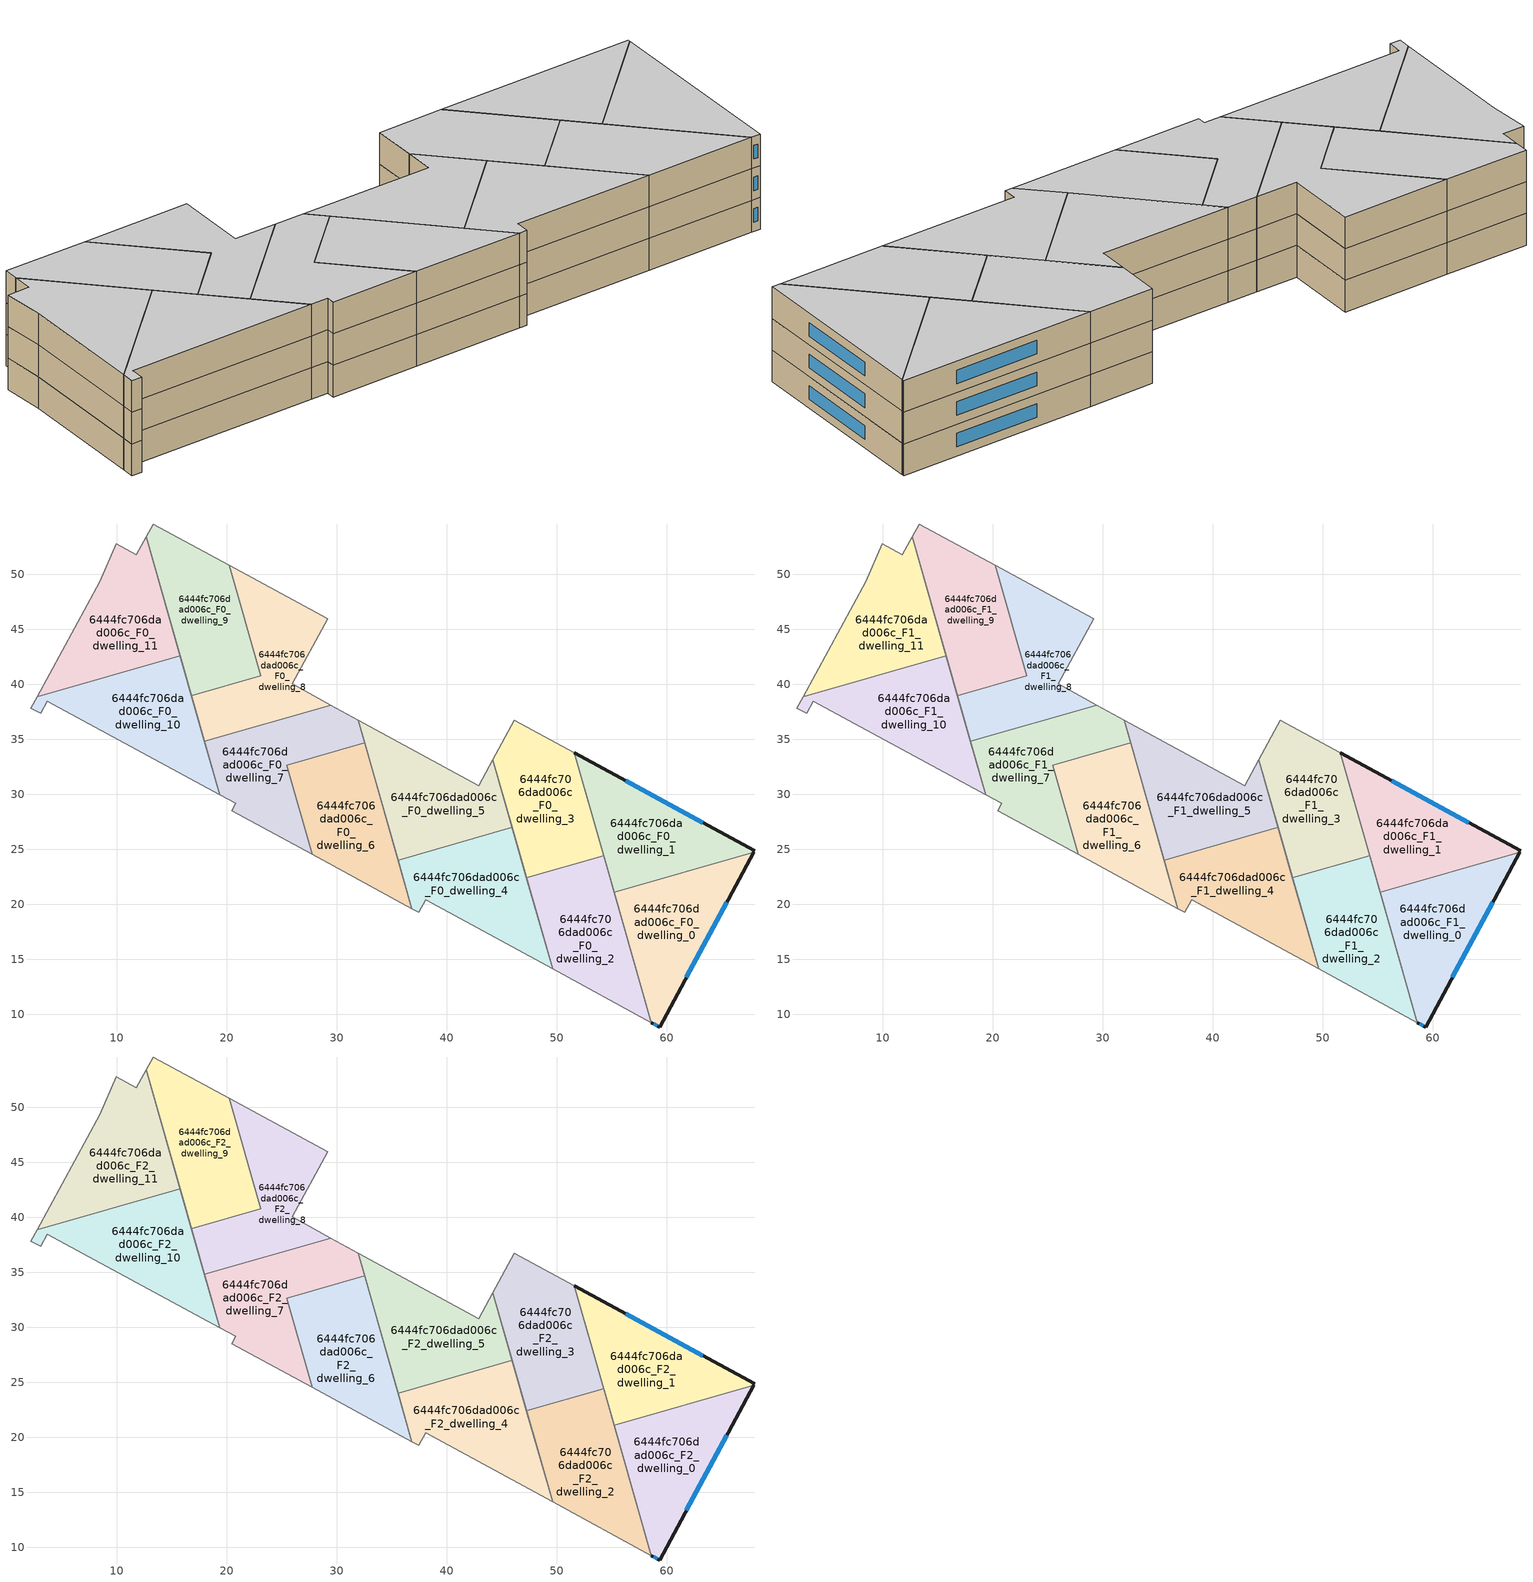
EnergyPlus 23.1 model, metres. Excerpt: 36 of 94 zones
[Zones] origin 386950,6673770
6444fc706dad006c_F0_dwelling_0
 floor ground (EU_floor_Construction): 67.91,24.72 59.36,8.85 58.61,9.25 55.22,21.09 z0
 wall outside (EU_wall_Construction): 58.61,9.25 59.36,8.85 67.91,24.72 z0:3
 wall to 6444fc706dad006c_F0_dwelling_1 (EU_wall_Construction): 67.91,24.72 55.22,21.09 z0:3
 wall adiabatic (EU_wall_Construction): 55.22,21.09 58.61,9.25 z0:3
 window (EU_Window_Construction): 61.8,13.38 65.47,20.19 / 58.82,9.14 59.14,8.96 z0.86:2.14
6444fc706dad006c_F0_dwelling_1
 floor ground (EU_floor_Construction): 68,24.89 67.91,24.72 55.22,21.09 51.59,33.79 z0
 wall outside (EU_wall_Construction): 68,24.89 51.59,33.79 z0:3
 wall adiabatic (EU_wall_Construction): 67.91,24.72 68,24.89 / 51.59,33.79 55.22,21.09 z0:3
 window (EU_Window_Construction): 63.31,27.44 56.28,31.25 z0.86:2.14
6444fc706dad006c_F0_dwelling_10
 floor ground (EU_floor_Construction): 15.76,42.59 19.37,29.97 3.68,38.49 3.07,37.38 2.2,37.85 2.75,38.87 z0
 wall to 6444fc706dad006c_F0_dwelling_11 (EU_wall_Construction): 15.76,42.59 2.75,38.87 z0:3
 wall adiabatic (EU_wall_Construction): 2.75,38.87 2.2,37.85 3.07,37.38 3.68,38.49 19.37,29.97 15.76,42.59 z0:3
6444fc706dad006c_F0_dwelling_11
 floor ground (EU_floor_Construction): 12.66,53.42 15.76,42.59 2.75,38.87 8.44,49.32 9.97,52.79 11.78,51.8 z0
 wall adiabatic (EU_wall_Construction): 15.76,42.59 12.66,53.42 11.78,51.8 9.97,52.79 8.44,49.32 2.75,38.87 z0:3
6444fc706dad006c_F0_dwelling_2
 floor ground (EU_floor_Construction): 54.27,24.42 58.61,9.25 49.63,14.13 47.26,22.42 z0
 wall adiabatic (EU_wall_Construction): 47.26,22.42 49.63,14.13 58.61,9.25 54.27,24.42 47.26,22.42 z0:3
6444fc706dad006c_F0_dwelling_3
 floor ground (EU_floor_Construction): 51.59,33.79 54.27,24.42 47.26,22.42 44.19,33.16 46.13,36.76 z0
 wall adiabatic (EU_wall_Construction): 47.26,22.42 54.27,24.42 51.59,33.79 46.13,36.76 44.19,33.16 47.26,22.42 z0:3
6444fc706dad006c_F0_dwelling_4
 floor ground (EU_floor_Construction): 45.95,27 49.63,14.13 38.08,20.41 37.47,19.28 36.84,19.62 35.58,24.03 z0
 wall adiabatic (EU_wall_Construction): 35.58,24.03 36.84,19.62 37.47,19.28 38.08,20.41 49.63,14.13 45.95,27 z0:3
 wall to 6444fc706dad006c_F0_dwelling_5 (EU_wall_Construction): 45.95,27 35.58,24.03 z0:3
6444fc706dad006c_F0_dwelling_5
 floor ground (EU_floor_Construction): 44.19,33.16 45.95,27 35.58,24.03 31.95,36.75 42.9,30.76 z0
 wall adiabatic (EU_wall_Construction): 45.95,27 44.19,33.16 42.9,30.76 31.95,36.75 35.58,24.03 z0:3
6444fc706dad006c_F0_dwelling_6
 floor ground (EU_floor_Construction): 32.54,34.69 36.84,19.62 27.76,24.56 25.44,32.66 z0
 wall to 6444fc706dad006c_F0_dwelling_7 (EU_wall_Construction): 32.54,34.69 25.44,32.66 27.76,24.56 z0:3
 wall adiabatic (EU_wall_Construction): 27.76,24.56 36.84,19.62 32.54,34.69 z0:3
6444fc706dad006c_F0_dwelling_7
 floor ground (EU_floor_Construction): 31.95,36.75 32.54,34.69 25.44,32.66 27.76,24.56 20.45,28.53 20.81,29.19 19.37,29.97 17.98,34.83 29.47,38.11 z0
 wall adiabatic (EU_wall_Construction): 17.98,34.83 19.37,29.97 20.81,29.19 20.45,28.53 27.76,24.56 / 32.54,34.69 31.95,36.75 29.47,38.11 z0:3
 wall to 6444fc706dad006c_F0_dwelling_8 (EU_wall_Construction): 29.47,38.11 17.98,34.83 z0:3
6444fc706dad006c_F0_dwelling_8
 floor ground (EU_floor_Construction): 29.18,45.98 25.94,40.04 29.47,38.11 17.98,34.83 16.79,38.99 23.11,40.8 20.25,50.82 z0
 wall to 6444fc706dad006c_F0_dwelling_9 (EU_wall_Construction): 20.25,50.82 23.11,40.8 16.79,38.99 z0:3
 wall adiabatic (EU_wall_Construction): 29.47,38.11 25.94,40.04 29.18,45.98 20.25,50.82 / 16.79,38.99 17.98,34.83 z0:3
6444fc706dad006c_F0_dwelling_9
 floor ground (EU_floor_Construction): 20.25,50.82 23.11,40.8 16.79,38.99 12.66,53.42 13.3,54.59 z0
 wall adiabatic (EU_wall_Construction): 20.25,50.82 13.3,54.59 12.66,53.42 16.79,38.99 z0:3
6444fc706dad006c_F1_dwelling_0
 floor to 6444fc706dad006c_F0_dwelling_0 (EU_floor_Construction): 67.91,24.72 59.36,8.85 58.61,9.25 55.22,21.09 z3
 wall outside (EU_wall_Construction): 58.61,9.25 59.36,8.85 67.91,24.72 z3:6
 wall to 6444fc706dad006c_F1_dwelling_1 (EU_wall_Construction): 67.91,24.72 55.22,21.09 z3:6
 wall adiabatic (EU_wall_Construction): 55.22,21.09 58.61,9.25 z3:6
 window (EU_Window_Construction): 61.8,13.38 65.47,20.19 / 58.82,9.14 59.14,8.96 z3.86:5.14
6444fc706dad006c_F1_dwelling_1
 floor to 6444fc706dad006c_F0_dwelling_1 (EU_floor_Construction): 68,24.89 67.91,24.72 55.22,21.09 51.59,33.79 z3
 wall outside (EU_wall_Construction): 68,24.89 51.59,33.79 z3:6
 wall adiabatic (EU_wall_Construction): 67.91,24.72 68,24.89 / 51.59,33.79 55.22,21.09 z3:6
 window (EU_Window_Construction): 63.31,27.44 56.28,31.25 z3.86:5.14
6444fc706dad006c_F1_dwelling_10
 floor to 6444fc706dad006c_F0_dwelling_10 (EU_floor_Construction): 15.76,42.59 19.37,29.97 3.68,38.49 3.07,37.38 2.2,37.85 2.75,38.87 z3
 wall to 6444fc706dad006c_F1_dwelling_11 (EU_wall_Construction): 15.76,42.59 2.75,38.87 z3:6
 wall adiabatic (EU_wall_Construction): 2.75,38.87 2.2,37.85 3.07,37.38 3.68,38.49 19.37,29.97 15.76,42.59 z3:6
6444fc706dad006c_F1_dwelling_11
 floor to 6444fc706dad006c_F0_dwelling_11 (EU_floor_Construction): 12.66,53.42 15.76,42.59 2.75,38.87 8.44,49.32 9.97,52.79 11.78,51.8 z3
 wall adiabatic (EU_wall_Construction): 15.76,42.59 12.66,53.42 11.78,51.8 9.97,52.79 8.44,49.32 2.75,38.87 z3:6
6444fc706dad006c_F1_dwelling_2
 floor to 6444fc706dad006c_F0_dwelling_2 (EU_floor_Construction): 54.27,24.42 58.61,9.25 49.63,14.13 47.26,22.42 z3
 wall adiabatic (EU_wall_Construction): 47.26,22.42 49.63,14.13 58.61,9.25 54.27,24.42 47.26,22.42 z3:6
6444fc706dad006c_F1_dwelling_3
 floor to 6444fc706dad006c_F0_dwelling_3 (EU_floor_Construction): 51.59,33.79 54.27,24.42 47.26,22.42 44.19,33.16 46.13,36.76 z3
 wall adiabatic (EU_wall_Construction): 47.26,22.42 54.27,24.42 51.59,33.79 46.13,36.76 44.19,33.16 47.26,22.42 z3:6
6444fc706dad006c_F1_dwelling_4
 floor to 6444fc706dad006c_F0_dwelling_4 (EU_floor_Construction): 45.95,27 49.63,14.13 38.08,20.41 37.47,19.28 36.84,19.62 35.58,24.03 z3
 wall adiabatic (EU_wall_Construction): 35.58,24.03 36.84,19.62 37.47,19.28 38.08,20.41 49.63,14.13 45.95,27 z3:6
 wall to 6444fc706dad006c_F1_dwelling_5 (EU_wall_Construction): 45.95,27 35.58,24.03 z3:6
6444fc706dad006c_F1_dwelling_5
 floor to 6444fc706dad006c_F0_dwelling_5 (EU_floor_Construction): 44.19,33.16 45.95,27 35.58,24.03 31.95,36.75 42.9,30.76 z3
 wall adiabatic (EU_wall_Construction): 45.95,27 44.19,33.16 42.9,30.76 31.95,36.75 35.58,24.03 z3:6
6444fc706dad006c_F1_dwelling_6
 floor to 6444fc706dad006c_F0_dwelling_6 (EU_floor_Construction): 32.54,34.69 36.84,19.62 27.76,24.56 25.44,32.66 z3
 wall to 6444fc706dad006c_F1_dwelling_7 (EU_wall_Construction): 32.54,34.69 25.44,32.66 27.76,24.56 z3:6
 wall adiabatic (EU_wall_Construction): 27.76,24.56 36.84,19.62 32.54,34.69 z3:6
6444fc706dad006c_F1_dwelling_7
 floor to 6444fc706dad006c_F0_dwelling_7 (EU_floor_Construction): 31.95,36.75 32.54,34.69 25.44,32.66 27.76,24.56 20.45,28.53 20.81,29.19 19.37,29.97 17.98,34.83 29.47,38.11 z3
 wall adiabatic (EU_wall_Construction): 17.98,34.83 19.37,29.97 20.81,29.19 20.45,28.53 27.76,24.56 / 32.54,34.69 31.95,36.75 29.47,38.11 z3:6
 wall to 6444fc706dad006c_F1_dwelling_8 (EU_wall_Construction): 29.47,38.11 17.98,34.83 z3:6
6444fc706dad006c_F1_dwelling_8
 floor to 6444fc706dad006c_F0_dwelling_8 (EU_floor_Construction): 29.18,45.98 25.94,40.04 29.47,38.11 17.98,34.83 16.79,38.99 23.11,40.8 20.25,50.82 z3
 wall to 6444fc706dad006c_F1_dwelling_9 (EU_wall_Construction): 20.25,50.82 23.11,40.8 16.79,38.99 z3:6
 wall adiabatic (EU_wall_Construction): 29.47,38.11 25.94,40.04 29.18,45.98 20.25,50.82 / 16.79,38.99 17.98,34.83 z3:6
6444fc706dad006c_F1_dwelling_9
 floor to 6444fc706dad006c_F0_dwelling_9 (EU_floor_Construction): 20.25,50.82 23.11,40.8 16.79,38.99 12.66,53.42 13.3,54.59 z3
 wall adiabatic (EU_wall_Construction): 20.25,50.82 13.3,54.59 12.66,53.42 16.79,38.99 z3:6
6444fc706dad006c_F2_dwelling_0
 floor to 6444fc706dad006c_F1_dwelling_0 (EU_floor_Construction): 67.91,24.72 59.36,8.85 58.61,9.25 55.22,21.09 z6
 wall outside (EU_wall_Construction): 58.61,9.25 59.36,8.85 67.91,24.72 z6:9
 wall to 6444fc706dad006c_F2_dwelling_1 (EU_wall_Construction): 67.91,24.72 55.22,21.09 z6:9
 wall adiabatic (EU_wall_Construction): 55.22,21.09 58.61,9.25 z6:9
 window (EU_Window_Construction): 61.8,13.38 65.47,20.19 / 58.82,9.14 59.14,8.96 z6.86:8.14
 ceiling to 6444fc706dad006c_F3_dwelling_0 (EU_floor_Construction): 59.36,8.85 67.91,24.72 55.22,21.09 58.61,9.25 z9
6444fc706dad006c_F2_dwelling_1
 floor to 6444fc706dad006c_F1_dwelling_1 (EU_floor_Construction): 68,24.89 67.91,24.72 55.22,21.09 51.59,33.79 z6
 wall outside (EU_wall_Construction): 68,24.89 51.59,33.79 z6:9
 wall adiabatic (EU_wall_Construction): 67.91,24.72 68,24.89 / 51.59,33.79 55.22,21.09 z6:9
 window (EU_Window_Construction): 63.31,27.44 56.28,31.25 z6.86:8.14
 ceiling to 6444fc706dad006c_F3_dwelling_1 (EU_floor_Construction): 67.91,24.72 68,24.89 51.59,33.79 55.22,21.09 z9
6444fc706dad006c_F2_dwelling_10
 floor to 6444fc706dad006c_F1_dwelling_10 (EU_floor_Construction): 15.76,42.59 19.37,29.97 3.68,38.49 3.07,37.38 2.2,37.85 2.75,38.87 z6
 wall to 6444fc706dad006c_F2_dwelling_11 (EU_wall_Construction): 15.76,42.59 2.75,38.87 z6:9
 wall adiabatic (EU_wall_Construction): 2.75,38.87 2.2,37.85 3.07,37.38 3.68,38.49 19.37,29.97 15.76,42.59 z6:9
 ceiling to 6444fc706dad006c_F3_dwelling_10 (EU_floor_Construction): 19.37,29.97 15.76,42.59 2.75,38.87 2.2,37.85 3.07,37.38 3.68,38.49 z9
6444fc706dad006c_F2_dwelling_11
 floor to 6444fc706dad006c_F1_dwelling_11 (EU_floor_Construction): 12.66,53.42 15.76,42.59 2.75,38.87 8.44,49.32 9.97,52.79 11.78,51.8 z6
 wall adiabatic (EU_wall_Construction): 15.76,42.59 12.66,53.42 11.78,51.8 9.97,52.79 8.44,49.32 2.75,38.87 z6:9
 ceiling to 6444fc706dad006c_F3_dwelling_11 (EU_floor_Construction): 15.76,42.59 12.66,53.42 11.78,51.8 9.97,52.79 8.44,49.32 2.75,38.87 z9
6444fc706dad006c_F2_dwelling_2
 floor to 6444fc706dad006c_F1_dwelling_2 (EU_floor_Construction): 54.27,24.42 58.61,9.25 49.63,14.13 47.26,22.42 z6
 wall adiabatic (EU_wall_Construction): 47.26,22.42 49.63,14.13 58.61,9.25 54.27,24.42 47.26,22.42 z6:9
 ceiling to 6444fc706dad006c_F3_dwelling_2 (EU_floor_Construction): 58.61,9.25 54.27,24.42 47.26,22.42 49.63,14.13 z9
6444fc706dad006c_F2_dwelling_3
 floor to 6444fc706dad006c_F1_dwelling_3 (EU_floor_Construction): 51.59,33.79 54.27,24.42 47.26,22.42 44.19,33.16 46.13,36.76 z6
 wall adiabatic (EU_wall_Construction): 47.26,22.42 54.27,24.42 51.59,33.79 46.13,36.76 44.19,33.16 47.26,22.42 z6:9
 ceiling to 6444fc706dad006c_F3_dwelling_3 (EU_floor_Construction): 54.27,24.42 51.59,33.79 46.13,36.76 44.19,33.16 47.26,22.42 z9
6444fc706dad006c_F2_dwelling_4
 floor to 6444fc706dad006c_F1_dwelling_4 (EU_floor_Construction): 45.95,27 49.63,14.13 38.08,20.41 37.47,19.28 36.84,19.62 35.58,24.03 z6
 wall adiabatic (EU_wall_Construction): 35.58,24.03 36.84,19.62 37.47,19.28 38.08,20.41 49.63,14.13 45.95,27 z6:9
 wall to 6444fc706dad006c_F2_dwelling_5 (EU_wall_Construction): 45.95,27 35.58,24.03 z6:9
 ceiling to 6444fc706dad006c_F3_dwelling_4 (EU_floor_Construction): 49.63,14.13 45.95,27 35.58,24.03 36.84,19.62 37.47,19.28 38.08,20.41 z9
6444fc706dad006c_F2_dwelling_5
 floor to 6444fc706dad006c_F1_dwelling_5 (EU_floor_Construction): 44.19,33.16 45.95,27 35.58,24.03 31.95,36.75 42.9,30.76 z6
 wall adiabatic (EU_wall_Construction): 45.95,27 44.19,33.16 42.9,30.76 31.95,36.75 35.58,24.03 z6:9
 ceiling to 6444fc706dad006c_F3_dwelling_5 (EU_floor_Construction): 45.95,27 44.19,33.16 42.9,30.76 31.95,36.75 35.58,24.03 z9
6444fc706dad006c_F2_dwelling_6
 floor to 6444fc706dad006c_F1_dwelling_6 (EU_floor_Construction): 32.54,34.69 36.84,19.62 27.76,24.56 25.44,32.66 z6
 wall to 6444fc706dad006c_F2_dwelling_7 (EU_wall_Construction): 32.54,34.69 25.44,32.66 27.76,24.56 z6:9
 wall adiabatic (EU_wall_Construction): 27.76,24.56 36.84,19.62 32.54,34.69 z6:9
 ceiling to 6444fc706dad006c_F3_dwelling_6 (EU_floor_Construction): 36.84,19.62 32.54,34.69 25.44,32.66 27.76,24.56 z9
6444fc706dad006c_F2_dwelling_7
 floor to 6444fc706dad006c_F1_dwelling_7 (EU_floor_Construction): 31.95,36.75 32.54,34.69 25.44,32.66 27.76,24.56 20.45,28.53 20.81,29.19 19.37,29.97 17.98,34.83 29.47,38.11 z6
 wall adiabatic (EU_wall_Construction): 17.98,34.83 19.37,29.97 20.81,29.19 20.45,28.53 27.76,24.56 / 32.54,34.69 31.95,36.75 29.47,38.11 z6:9
 wall to 6444fc706dad006c_F2_dwelling_8 (EU_wall_Construction): 29.47,38.11 17.98,34.83 z6:9
 ceiling to 6444fc706dad006c_F3_dwelling_7 (EU_floor_Construction): 27.76,24.56 25.44,32.66 32.54,34.69 31.95,36.75 29.47,38.11 17.98,34.83 19.37,29.97 20.81,29.19 20.45,28.53 z9
6444fc706dad006c_F2_dwelling_8
 floor to 6444fc706dad006c_F1_dwelling_8 (EU_floor_Construction): 29.18,45.98 25.94,40.04 29.47,38.11 17.98,34.83 16.79,38.99 23.11,40.8 20.25,50.82 z6
 wall to 6444fc706dad006c_F2_dwelling_9 (EU_wall_Construction): 20.25,50.82 23.11,40.8 16.79,38.99 z6:9
 wall adiabatic (EU_wall_Construction): 29.47,38.11 25.94,40.04 29.18,45.98 20.25,50.82 / 16.79,38.99 17.98,34.83 z6:9
 ceiling to 6444fc706dad006c_F3_dwelling_8 (EU_floor_Construction): 29.47,38.11 25.94,40.04 29.18,45.98 20.25,50.82 23.11,40.8 16.79,38.99 17.98,34.83 z9
6444fc706dad006c_F2_dwelling_9
 floor to 6444fc706dad006c_F1_dwelling_9 (EU_floor_Construction): 20.25,50.82 23.11,40.8 16.79,38.99 12.66,53.42 13.3,54.59 z6
 wall adiabatic (EU_wall_Construction): 20.25,50.82 13.3,54.59 12.66,53.42 16.79,38.99 z6:9
 ceiling to 6444fc706dad006c_F3_dwelling_9 (EU_floor_Construction): 23.11,40.8 20.25,50.82 13.3,54.59 12.66,53.42 16.79,38.99 z9
[Building]
EU S2 Campaign: North Axis=0; Terrain=City; Solar Distribution=FullExterior
[Site:Location]
Helsinki-Vantaa.AP: Latitude=60.317; Longitude=24.963; Time Zone=2; Elevation=54.6
[SizingPeriod:WeatherFileDays]
AnnualSizingPeriod: Begin Month=1; Begin Day of Month=1; End Month=12; End Day of Month=31; Day of Week for Start Day=Monday; Use Weather File Daylight Saving Period=No; Use Weather File Rain and Snow Indicators=No
[MATERIAL]
EU_InternalMass_Material: Roughness=MediumRough; Thickness=0.1; Conductivity=1; Density=1800; Specific Heat=900; Thermal Absorptance=0.9; Solar Absorptance=0.7; Visible Absorptance=0.7
[MATERIAL:NOMASS] Roughness=MediumRough; Thermal Absorptance=0.9; Solar Absorptance=0.7; Visible Absorptance=0.7
Name | Thermal Resistance
EU_wall_NoMass | 2.6932
EU_floor_NoMass | 2.22482
[WINDOWMATERIAL:SIMPLEGLAZINGSYSTEM]
EU_Window_SimpleGlazing: UFactor=2.14966; Solar Heat Gain Coefficient=0.7; Visible Transmittance=0.7
[CONSTRUCTION]
EU_wall_Construction: EU_wall_NoMass
EU_floor_Construction: EU_floor_NoMass
EU_Window_Construction: EU_Window_SimpleGlazing
EU_InternalMass_Construction: EU_InternalMass_Material
[ZONE] Type=1; Multiplier=1; Ceiling Height=autocalculate; Floor Area=autocalculate; Part of Total Floor Area=Yes
Name | Volume
6444fc706dad006c_F0_dwelling_0; 6444fc706dad006c_F1_dwelling_0; 6444fc706dad006c_F2_dwelling_0; 6444fc706dad006c_F0_dwelling_5; 6444fc706dad006c_F1_dwelling_5; 6444fc706dad006c_F2_dwelling_5 | 266.831
6444fc706dad006c_F0_dwelling_1; 6444fc706dad006c_F1_dwelling_1; 6444fc706dad006c_F2_dwelling_1 | 266.83
6444fc706dad006c_F0_dwelling_10; 6444fc706dad006c_F1_dwelling_10; 6444fc706dad006c_F2_dwelling_10 | 266.857
6444fc706dad006c_F0_dwelling_11; 6444fc706dad006c_F1_dwelling_11; 6444fc706dad006c_F2_dwelling_11 | 266.811
6444fc706dad006c_F0_dwelling_2; 6444fc706dad006c_F1_dwelling_2; 6444fc706dad006c_F2_dwelling_2 | 266.846
6444fc706dad006c_F0_dwelling_3; 6444fc706dad006c_F1_dwelling_3; 6444fc706dad006c_F2_dwelling_3 | 266.855
6444fc706dad006c_F0_dwelling_4; 6444fc706dad006c_F1_dwelling_4; 6444fc706dad006c_F2_dwelling_4 | 266.809
6444fc706dad006c_F0_dwelling_6; 6444fc706dad006c_F1_dwelling_6; 6444fc706dad006c_F2_dwelling_6 | 266.833
6444fc706dad006c_F0_dwelling_7; 6444fc706dad006c_F1_dwelling_7; 6444fc706dad006c_F2_dwelling_7 | 266.841
6444fc706dad006c_F0_dwelling_8; 6444fc706dad006c_F1_dwelling_8; 6444fc706dad006c_F2_dwelling_8 | 266.848
6444fc706dad006c_F0_dwelling_9; 6444fc706dad006c_F1_dwelling_9; 6444fc706dad006c_F2_dwelling_9 | 266.837
[INTERNALMASS] Construction=EU_InternalMass_Construction
Name | Zone or ZoneList | Surface Area
6444fc706dad006c_F0_dwelling_0_EU_InternalMass | 6444fc706dad006c_F0_dwelling_0 | 88.9472
6444fc706dad006c_F0_dwelling_1_EU_InternalMass | 6444fc706dad006c_F0_dwelling_1 | 88.9467
6444fc706dad006c_F0_dwelling_2_EU_InternalMass | 6444fc706dad006c_F0_dwelling_2 | 88.9488
6444fc706dad006c_F0_dwelling_3_EU_InternalMass | 6444fc706dad006c_F0_dwelling_3 | 88.9516
6444fc706dad006c_F0_dwelling_4_EU_InternalMass | 6444fc706dad006c_F0_dwelling_4 | 88.9373
6444fc706dad006c_F0_dwelling_5_EU_InternalMass | 6444fc706dad006c_F0_dwelling_5 | 88.943
6444fc706dad006c_F0_dwelling_6_EU_InternalMass | 6444fc706dad006c_F0_dwelling_6 | 88.9443
6444fc706dad006c_F0_dwelling_7_EU_InternalMass | 6444fc706dad006c_F0_dwelling_7 | 88.947
6444fc706dad006c_F0_dwelling_8_EU_InternalMass | 6444fc706dad006c_F0_dwelling_8 | 88.9484
6444fc706dad006c_F0_dwelling_9_EU_InternalMass | 6444fc706dad006c_F0_dwelling_9 | 88.9448
6444fc706dad006c_F0_dwelling_10_EU_InternalMass | 6444fc706dad006c_F0_dwelling_10 | 88.9543
6444fc706dad006c_F0_dwelling_11_EU_InternalMass | 6444fc706dad006c_F0_dwelling_11 | 88.9375
6444fc706dad006c_F1_dwelling_0_EU_InternalMass | 6444fc706dad006c_F1_dwelling_0 | 88.9472
6444fc706dad006c_F1_dwelling_1_EU_InternalMass | 6444fc706dad006c_F1_dwelling_1 | 88.9467
6444fc706dad006c_F1_dwelling_2_EU_InternalMass | 6444fc706dad006c_F1_dwelling_2 | 88.9488
6444fc706dad006c_F1_dwelling_3_EU_InternalMass | 6444fc706dad006c_F1_dwelling_3 | 88.9516
6444fc706dad006c_F1_dwelling_4_EU_InternalMass | 6444fc706dad006c_F1_dwelling_4 | 88.9373
6444fc706dad006c_F1_dwelling_5_EU_InternalMass | 6444fc706dad006c_F1_dwelling_5 | 88.943
6444fc706dad006c_F1_dwelling_6_EU_InternalMass | 6444fc706dad006c_F1_dwelling_6 | 88.9443
6444fc706dad006c_F1_dwelling_7_EU_InternalMass | 6444fc706dad006c_F1_dwelling_7 | 88.947
6444fc706dad006c_F1_dwelling_8_EU_InternalMass | 6444fc706dad006c_F1_dwelling_8 | 88.9484
6444fc706dad006c_F1_dwelling_9_EU_InternalMass | 6444fc706dad006c_F1_dwelling_9 | 88.9448
6444fc706dad006c_F1_dwelling_10_EU_InternalMass | 6444fc706dad006c_F1_dwelling_10 | 88.9543
6444fc706dad006c_F1_dwelling_11_EU_InternalMass | 6444fc706dad006c_F1_dwelling_11 | 88.9375
6444fc706dad006c_F2_dwelling_0_EU_InternalMass | 6444fc706dad006c_F2_dwelling_0 | 88.9472
6444fc706dad006c_F2_dwelling_1_EU_InternalMass | 6444fc706dad006c_F2_dwelling_1 | 88.9467
6444fc706dad006c_F2_dwelling_2_EU_InternalMass | 6444fc706dad006c_F2_dwelling_2 | 88.9488
6444fc706dad006c_F2_dwelling_3_EU_InternalMass | 6444fc706dad006c_F2_dwelling_3 | 88.9516
6444fc706dad006c_F2_dwelling_4_EU_InternalMass | 6444fc706dad006c_F2_dwelling_4 | 88.9373
6444fc706dad006c_F2_dwelling_5_EU_InternalMass | 6444fc706dad006c_F2_dwelling_5 | 88.943
6444fc706dad006c_F2_dwelling_6_EU_InternalMass | 6444fc706dad006c_F2_dwelling_6 | 88.9443
6444fc706dad006c_F2_dwelling_7_EU_InternalMass | 6444fc706dad006c_F2_dwelling_7 | 88.947
6444fc706dad006c_F2_dwelling_8_EU_InternalMass | 6444fc706dad006c_F2_dwelling_8 | 88.9484
6444fc706dad006c_F2_dwelling_9_EU_InternalMass | 6444fc706dad006c_F2_dwelling_9 | 88.9448
6444fc706dad006c_F2_dwelling_10_EU_InternalMass | 6444fc706dad006c_F2_dwelling_10 | 88.9543
6444fc706dad006c_F2_dwelling_11_EU_InternalMass | 6444fc706dad006c_F2_dwelling_11 | 88.9375
[OTHEREQUIPMENT] Fuel Type=Electricity; Design Level Calculation Method=Watts/Area; Power per Zone Floor Area=1; Fraction Latent=0; Fraction Radiant=0; Fraction Lost=0; Carbon Dioxide Generation Rate=0; EndUse Subcategory=EU_Step8_InternalGains
Name | Zone or ZoneList or Space or SpaceList | Schedule
EU_Step8_InternalGain_6444fc706dad006c_F0_dwelling_0_f000 | 6444fc706dad006c_F0_dwelling_0 | EU_Step8_GainSchedule_6444fc706dad006c_F0_dwelling_0_f000
EU_Step8_InternalGain_6444fc706dad006c_F0_dwelling_1_f000 | 6444fc706dad006c_F0_dwelling_1 | EU_Step8_GainSchedule_6444fc706dad006c_F0_dwelling_1_f000
EU_Step8_InternalGain_6444fc706dad006c_F0_dwelling_2_f000 | 6444fc706dad006c_F0_dwelling_2 | EU_Step8_GainSchedule_6444fc706dad006c_F0_dwelling_2_f000
EU_Step8_InternalGain_6444fc706dad006c_F0_dwelling_3_f000 | 6444fc706dad006c_F0_dwelling_3 | EU_Step8_GainSchedule_6444fc706dad006c_F0_dwelling_3_f000
EU_Step8_InternalGain_6444fc706dad006c_F0_dwelling_4_f000 | 6444fc706dad006c_F0_dwelling_4 | EU_Step8_GainSchedule_6444fc706dad006c_F0_dwelling_4_f000
EU_Step8_InternalGain_6444fc706dad006c_F0_dwelling_5_f000 | 6444fc706dad006c_F0_dwelling_5 | EU_Step8_GainSchedule_6444fc706dad006c_F0_dwelling_5_f000
EU_Step8_InternalGain_6444fc706dad006c_F0_dwelling_6_f000 | 6444fc706dad006c_F0_dwelling_6 | EU_Step8_GainSchedule_6444fc706dad006c_F0_dwelling_6_f000
EU_Step8_InternalGain_6444fc706dad006c_F0_dwelling_7_f000 | 6444fc706dad006c_F0_dwelling_7 | EU_Step8_GainSchedule_6444fc706dad006c_F0_dwelling_7_f000
EU_Step8_InternalGain_6444fc706dad006c_F0_dwelling_8_f000 | 6444fc706dad006c_F0_dwelling_8 | EU_Step8_GainSchedule_6444fc706dad006c_F0_dwelling_8_f000
EU_Step8_InternalGain_6444fc706dad006c_F0_dwelling_9_f000 | 6444fc706dad006c_F0_dwelling_9 | EU_Step8_GainSchedule_6444fc706dad006c_F0_dwelling_9_f000
EU_Step8_InternalGain_6444fc706dad006c_F0_dwelling_10_f000 | 6444fc706dad006c_F0_dwelling_10 | EU_Step8_GainSchedule_6444fc706dad006c_F0_dwelling_10_f000
EU_Step8_InternalGain_6444fc706dad006c_F0_dwelling_11_f000 | 6444fc706dad006c_F0_dwelling_11 | EU_Step8_GainSchedule_6444fc706dad006c_F0_dwelling_11_f000
EU_Step8_InternalGain_6444fc706dad006c_F1_dwelling_0_f000 | 6444fc706dad006c_F1_dwelling_0 | EU_Step8_GainSchedule_6444fc706dad006c_F1_dwelling_0_f000
EU_Step8_InternalGain_6444fc706dad006c_F1_dwelling_1_f000 | 6444fc706dad006c_F1_dwelling_1 | EU_Step8_GainSchedule_6444fc706dad006c_F1_dwelling_1_f000
EU_Step8_InternalGain_6444fc706dad006c_F1_dwelling_2_f000 | 6444fc706dad006c_F1_dwelling_2 | EU_Step8_GainSchedule_6444fc706dad006c_F1_dwelling_2_f000
EU_Step8_InternalGain_6444fc706dad006c_F1_dwelling_3_f000 | 6444fc706dad006c_F1_dwelling_3 | EU_Step8_GainSchedule_6444fc706dad006c_F1_dwelling_3_f000
EU_Step8_InternalGain_6444fc706dad006c_F1_dwelling_4_f000 | 6444fc706dad006c_F1_dwelling_4 | EU_Step8_GainSchedule_6444fc706dad006c_F1_dwelling_4_f000
EU_Step8_InternalGain_6444fc706dad006c_F1_dwelling_5_f000 | 6444fc706dad006c_F1_dwelling_5 | EU_Step8_GainSchedule_6444fc706dad006c_F1_dwelling_5_f000
EU_Step8_InternalGain_6444fc706dad006c_F1_dwelling_6_f000 | 6444fc706dad006c_F1_dwelling_6 | EU_Step8_GainSchedule_6444fc706dad006c_F1_dwelling_6_f000
EU_Step8_InternalGain_6444fc706dad006c_F1_dwelling_7_f000 | 6444fc706dad006c_F1_dwelling_7 | EU_Step8_GainSchedule_6444fc706dad006c_F1_dwelling_7_f000
EU_Step8_InternalGain_6444fc706dad006c_F1_dwelling_8_f000 | 6444fc706dad006c_F1_dwelling_8 | EU_Step8_GainSchedule_6444fc706dad006c_F1_dwelling_8_f000
EU_Step8_InternalGain_6444fc706dad006c_F1_dwelling_9_f000 | 6444fc706dad006c_F1_dwelling_9 | EU_Step8_GainSchedule_6444fc706dad006c_F1_dwelling_9_f000
EU_Step8_InternalGain_6444fc706dad006c_F1_dwelling_10_f000 | 6444fc706dad006c_F1_dwelling_10 | EU_Step8_GainSchedule_6444fc706dad006c_F1_dwelling_10_f000
EU_Step8_InternalGain_6444fc706dad006c_F1_dwelling_11_f000 | 6444fc706dad006c_F1_dwelling_11 | EU_Step8_GainSchedule_6444fc706dad006c_F1_dwelling_11_f000
EU_Step8_InternalGain_6444fc706dad006c_F2_dwelling_0_f000 | 6444fc706dad006c_F2_dwelling_0 | EU_Step8_GainSchedule_6444fc706dad006c_F2_dwelling_0_f000
EU_Step8_InternalGain_6444fc706dad006c_F2_dwelling_1_f000 | 6444fc706dad006c_F2_dwelling_1 | EU_Step8_GainSchedule_6444fc706dad006c_F2_dwelling_1_f000
EU_Step8_InternalGain_6444fc706dad006c_F2_dwelling_2_f000 | 6444fc706dad006c_F2_dwelling_2 | EU_Step8_GainSchedule_6444fc706dad006c_F2_dwelling_2_f000
EU_Step8_InternalGain_6444fc706dad006c_F2_dwelling_3_f000 | 6444fc706dad006c_F2_dwelling_3 | EU_Step8_GainSchedule_6444fc706dad006c_F2_dwelling_3_f000
EU_Step8_InternalGain_6444fc706dad006c_F2_dwelling_4_f000 | 6444fc706dad006c_F2_dwelling_4 | EU_Step8_GainSchedule_6444fc706dad006c_F2_dwelling_4_f000
EU_Step8_InternalGain_6444fc706dad006c_F2_dwelling_5_f000 | 6444fc706dad006c_F2_dwelling_5 | EU_Step8_GainSchedule_6444fc706dad006c_F2_dwelling_5_f000
EU_Step8_InternalGain_6444fc706dad006c_F2_dwelling_6_f000 | 6444fc706dad006c_F2_dwelling_6 | EU_Step8_GainSchedule_6444fc706dad006c_F2_dwelling_6_f000
EU_Step8_InternalGain_6444fc706dad006c_F2_dwelling_7_f000 | 6444fc706dad006c_F2_dwelling_7 | EU_Step8_GainSchedule_6444fc706dad006c_F2_dwelling_7_f000
EU_Step8_InternalGain_6444fc706dad006c_F2_dwelling_8_f000 | 6444fc706dad006c_F2_dwelling_8 | EU_Step8_GainSchedule_6444fc706dad006c_F2_dwelling_8_f000
EU_Step8_InternalGain_6444fc706dad006c_F2_dwelling_9_f000 | 6444fc706dad006c_F2_dwelling_9 | EU_Step8_GainSchedule_6444fc706dad006c_F2_dwelling_9_f000
EU_Step8_InternalGain_6444fc706dad006c_F2_dwelling_10_f000 | 6444fc706dad006c_F2_dwelling_10 | EU_Step8_GainSchedule_6444fc706dad006c_F2_dwelling_10_f000
EU_Step8_InternalGain_6444fc706dad006c_F2_dwelling_11_f000 | 6444fc706dad006c_F2_dwelling_11 | EU_Step8_GainSchedule_6444fc706dad006c_F2_dwelling_11_f000
[ZONEVENTILATION:DESIGNFLOWRATE] Schedule=EU_AlwaysOn; Design Flow Rate Calculation Method=AirChanges/Hour; Air Changes per Hour=0.586271; Ventilation Type=Natural; Fan Pressure Rise=0; Fan Total Efficiency=1; Constant Term Coefficient=1; Temperature Term Coefficient=0; Velocity Term Coefficient=0; Velocity Squared Term Coefficient=0; Minimum Indoor Temperature=-100; Maximum Indoor Temperature=100; Delta Temperature=-100; Minimum Outdoor Temperature=-100; Maximum Outdoor Temperature=100; Maximum Wind Speed=40
Name | Zone or ZoneList or Space or SpaceList
EU_ConstantAir_6444fc706dad006c_F0_dwelling_0 | 6444fc706dad006c_F0_dwelling_0
EU_ConstantAir_6444fc706dad006c_F0_dwelling_1 | 6444fc706dad006c_F0_dwelling_1
EU_ConstantAir_6444fc706dad006c_F0_dwelling_2 | 6444fc706dad006c_F0_dwelling_2
EU_ConstantAir_6444fc706dad006c_F0_dwelling_3 | 6444fc706dad006c_F0_dwelling_3
EU_ConstantAir_6444fc706dad006c_F0_dwelling_4 | 6444fc706dad006c_F0_dwelling_4
EU_ConstantAir_6444fc706dad006c_F0_dwelling_5 | 6444fc706dad006c_F0_dwelling_5
EU_ConstantAir_6444fc706dad006c_F0_dwelling_6 | 6444fc706dad006c_F0_dwelling_6
EU_ConstantAir_6444fc706dad006c_F0_dwelling_7 | 6444fc706dad006c_F0_dwelling_7
EU_ConstantAir_6444fc706dad006c_F0_dwelling_8 | 6444fc706dad006c_F0_dwelling_8
EU_ConstantAir_6444fc706dad006c_F0_dwelling_9 | 6444fc706dad006c_F0_dwelling_9
EU_ConstantAir_6444fc706dad006c_F0_dwelling_10 | 6444fc706dad006c_F0_dwelling_10
EU_ConstantAir_6444fc706dad006c_F0_dwelling_11 | 6444fc706dad006c_F0_dwelling_11
EU_ConstantAir_6444fc706dad006c_F1_dwelling_0 | 6444fc706dad006c_F1_dwelling_0
EU_ConstantAir_6444fc706dad006c_F1_dwelling_1 | 6444fc706dad006c_F1_dwelling_1
EU_ConstantAir_6444fc706dad006c_F1_dwelling_2 | 6444fc706dad006c_F1_dwelling_2
EU_ConstantAir_6444fc706dad006c_F1_dwelling_3 | 6444fc706dad006c_F1_dwelling_3
EU_ConstantAir_6444fc706dad006c_F1_dwelling_4 | 6444fc706dad006c_F1_dwelling_4
EU_ConstantAir_6444fc706dad006c_F1_dwelling_5 | 6444fc706dad006c_F1_dwelling_5
EU_ConstantAir_6444fc706dad006c_F1_dwelling_6 | 6444fc706dad006c_F1_dwelling_6
EU_ConstantAir_6444fc706dad006c_F1_dwelling_7 | 6444fc706dad006c_F1_dwelling_7
EU_ConstantAir_6444fc706dad006c_F1_dwelling_8 | 6444fc706dad006c_F1_dwelling_8
EU_ConstantAir_6444fc706dad006c_F1_dwelling_9 | 6444fc706dad006c_F1_dwelling_9
EU_ConstantAir_6444fc706dad006c_F1_dwelling_10 | 6444fc706dad006c_F1_dwelling_10
EU_ConstantAir_6444fc706dad006c_F1_dwelling_11 | 6444fc706dad006c_F1_dwelling_11
EU_ConstantAir_6444fc706dad006c_F2_dwelling_0 | 6444fc706dad006c_F2_dwelling_0
EU_ConstantAir_6444fc706dad006c_F2_dwelling_1 | 6444fc706dad006c_F2_dwelling_1
EU_ConstantAir_6444fc706dad006c_F2_dwelling_2 | 6444fc706dad006c_F2_dwelling_2
EU_ConstantAir_6444fc706dad006c_F2_dwelling_3 | 6444fc706dad006c_F2_dwelling_3
EU_ConstantAir_6444fc706dad006c_F2_dwelling_4 | 6444fc706dad006c_F2_dwelling_4
EU_ConstantAir_6444fc706dad006c_F2_dwelling_5 | 6444fc706dad006c_F2_dwelling_5
EU_ConstantAir_6444fc706dad006c_F2_dwelling_6 | 6444fc706dad006c_F2_dwelling_6
EU_ConstantAir_6444fc706dad006c_F2_dwelling_7 | 6444fc706dad006c_F2_dwelling_7
EU_ConstantAir_6444fc706dad006c_F2_dwelling_8 | 6444fc706dad006c_F2_dwelling_8
EU_ConstantAir_6444fc706dad006c_F2_dwelling_9 | 6444fc706dad006c_F2_dwelling_9
EU_ConstantAir_6444fc706dad006c_F2_dwelling_10 | 6444fc706dad006c_F2_dwelling_10
EU_ConstantAir_6444fc706dad006c_F2_dwelling_11 | 6444fc706dad006c_F2_dwelling_11
[HVACTEMPLATE:THERMOSTAT] Constant Heating Setpoint=20; Constant Cooling Setpoint=50
EU_HeatOnly_6444fc706dad006c_F0_dwelling_0; EU_HeatOnly_6444fc706dad006c_F0_dwelling_1; EU_HeatOnly_6444fc706dad006c_F0_dwelling_2; EU_HeatOnly_6444fc706dad006c_F0_dwelling_3; EU_HeatOnly_6444fc706dad006c_F0_dwelling_4; EU_HeatOnly_6444fc706dad006c_F0_dwelling_5; EU_HeatOnly_6444fc706dad006c_F0_dwelling_6; EU_HeatOnly_6444fc706dad006c_F0_dwelling_7; EU_HeatOnly_6444fc706dad006c_F0_dwelling_8; EU_HeatOnly_6444fc706dad006c_F0_dwelling_9; EU_HeatOnly_6444fc706dad006c_F0_dwelling_10; EU_HeatOnly_6444fc706dad006c_F0_dwelling_11; EU_HeatOnly_6444fc706dad006c_F1_dwelling_0; EU_HeatOnly_6444fc706dad006c_F1_dwelling_1; EU_HeatOnly_6444fc706dad006c_F1_dwelling_2; EU_HeatOnly_6444fc706dad006c_F1_dwelling_3; EU_HeatOnly_6444fc706dad006c_F1_dwelling_4; EU_HeatOnly_6444fc706dad006c_F1_dwelling_5; EU_HeatOnly_6444fc706dad006c_F1_dwelling_6; EU_HeatOnly_6444fc706dad006c_F1_dwelling_7; EU_HeatOnly_6444fc706dad006c_F1_dwelling_8; EU_HeatOnly_6444fc706dad006c_F1_dwelling_9; EU_HeatOnly_6444fc706dad006c_F1_dwelling_10; EU_HeatOnly_6444fc706dad006c_F1_dwelling_11; EU_HeatOnly_6444fc706dad006c_F2_dwelling_0; EU_HeatOnly_6444fc706dad006c_F2_dwelling_1; EU_HeatOnly_6444fc706dad006c_F2_dwelling_2; EU_HeatOnly_6444fc706dad006c_F2_dwelling_3; EU_HeatOnly_6444fc706dad006c_F2_dwelling_4; EU_HeatOnly_6444fc706dad006c_F2_dwelling_5; EU_HeatOnly_6444fc706dad006c_F2_dwelling_6; EU_HeatOnly_6444fc706dad006c_F2_dwelling_7; EU_HeatOnly_6444fc706dad006c_F2_dwelling_8; EU_HeatOnly_6444fc706dad006c_F2_dwelling_9; EU_HeatOnly_6444fc706dad006c_F2_dwelling_10; EU_HeatOnly_6444fc706dad006c_F2_dwelling_11; EU_HeatOnly_6444fc706dad006c_F3_dwelling_0; EU_HeatOnly_6444fc706dad006c_F3_dwelling_1; EU_HeatOnly_6444fc706dad006c_F3_dwelling_2; EU_HeatOnly_6444fc706dad006c_F3_dwelling_3; EU_HeatOnly_6444fc706dad006c_F3_dwelling_4; EU_HeatOnly_6444fc706dad006c_F3_dwelling_5; EU_HeatOnly_6444fc706dad006c_F3_dwelling_6; EU_HeatOnly_6444fc706dad006c_F3_dwelling_7; EU_HeatOnly_6444fc706dad006c_F3_dwelling_8; EU_HeatOnly_6444fc706dad006c_F3_dwelling_9; EU_HeatOnly_6444fc706dad006c_F3_dwelling_10; EU_HeatOnly_6444fc706dad006c_F3_dwelling_11; EU_HeatOnly_6444fc706dad006c_F4_dwelling_0; EU_HeatOnly_6444fc706dad006c_F4_dwelling_1; EU_HeatOnly_6444fc706dad006c_F4_dwelling_2; EU_HeatOnly_6444fc706dad006c_F4_dwelling_3; EU_HeatOnly_6444fc706dad006c_F4_dwelling_4; EU_HeatOnly_6444fc706dad006c_F4_dwelling_5; EU_HeatOnly_6444fc706dad006c_F4_dwelling_6; EU_HeatOnly_6444fc706dad006c_F4_dwelling_7; EU_HeatOnly_6444fc706dad006c_F4_dwelling_8; EU_HeatOnly_6444fc706dad006c_F4_dwelling_9; EU_HeatOnly_6444fc706dad006c_F4_dwelling_10; EU_HeatOnly_6444fc706dad006c_F4_dwelling_11; EU_HeatOnly_6444fc706dad006c_F5_dwelling_0; EU_HeatOnly_6444fc706dad006c_F5_dwelling_1; EU_HeatOnly_6444fc706dad006c_F5_dwelling_2; EU_HeatOnly_6444fc706dad006c_F5_dwelling_3; EU_HeatOnly_6444fc706dad006c_F5_dwelling_4; EU_HeatOnly_6444fc706dad006c_F5_dwelling_5; EU_HeatOnly_6444fc706dad006c_F5_dwelling_6; EU_HeatOnly_6444fc706dad006c_F5_dwelling_7; EU_HeatOnly_6444fc706dad006c_F5_dwelling_8; EU_HeatOnly_6444fc706dad006c_F5_dwelling_9; EU_HeatOnly_6444fc706dad006c_F5_dwelling_10; EU_HeatOnly_6444fc706dad006c_F5_dwelling_11; EU_HeatOnly_6444fc706dad006c_F6_dwelling_0; EU_HeatOnly_6444fc706dad006c_F6_dwelling_1; EU_HeatOnly_6444fc706dad006c_F6_dwelling_2; EU_HeatOnly_6444fc706dad006c_F6_dwelling_3; EU_HeatOnly_6444fc706dad006c_F6_dwelling_4; EU_HeatOnly_6444fc706dad006c_F6_dwelling_5; EU_HeatOnly_6444fc706dad006c_F6_dwelling_6; EU_HeatOnly_6444fc706dad006c_F6_dwelling_7; EU_HeatOnly_6444fc706dad006c_F6_dwelling_8; EU_HeatOnly_6444fc706dad006c_F6_dwelling_9; EU_HeatOnly_6444fc706dad006c_F6_dwelling_10; EU_HeatOnly_6444fc706dad006c_F7_dwelling_0; EU_HeatOnly_6444fc706dad006c_F7_dwelling_1; EU_HeatOnly_6444fc706dad006c_F7_dwelling_2; EU_HeatOnly_6444fc706dad006c_F7_dwelling_3
[HVACTEMPLATE:ZONE:IDEALLOADSAIRSYSTEM] System Availability Schedule=EU_AlwaysOn; Maximum Heating Supply Air Temperature=50; Minimum Cooling Supply Air Temperature=13; Maximum Heating Supply Air Humidity Ratio=0.0156; Minimum Cooling Supply Air Humidity Ratio=0.0077; Heating Limit=NoLimit; Cooling Limit=NoLimit; Heating Availability Schedule=EU_AlwaysOn; Cooling Availability Schedule=EU_CoolingOff; Dehumidification Control Type=ConstantSensibleHeatRatio; Cooling Sensible Heat Ratio=0.7; Dehumidification Setpoint=60; Humidification Control Type=None; Humidification Setpoint=30; Outdoor Air Method=None; Outdoor Air Flow Rate per Person=0.00944; Outdoor Air Flow Rate per Zone Floor Area=0; Outdoor Air Flow Rate per Zone=0; Demand Controlled Ventilation Type=None; Outdoor Air Economizer Type=NoEconomizer; Heat Recovery Type=None; Sensible Heat Recovery Effectiveness=0.7; Latent Heat Recovery Effectiveness=0.65
Name | Template Thermostat
6444fc706dad006c_F0_dwelling_0 | EU_HeatOnly_6444fc706dad006c_F0_dwelling_0
6444fc706dad006c_F0_dwelling_1 | EU_HeatOnly_6444fc706dad006c_F0_dwelling_1
6444fc706dad006c_F0_dwelling_2 | EU_HeatOnly_6444fc706dad006c_F0_dwelling_2
6444fc706dad006c_F0_dwelling_3 | EU_HeatOnly_6444fc706dad006c_F0_dwelling_3
6444fc706dad006c_F0_dwelling_4 | EU_HeatOnly_6444fc706dad006c_F0_dwelling_4
6444fc706dad006c_F0_dwelling_5 | EU_HeatOnly_6444fc706dad006c_F0_dwelling_5
6444fc706dad006c_F0_dwelling_6 | EU_HeatOnly_6444fc706dad006c_F0_dwelling_6
6444fc706dad006c_F0_dwelling_7 | EU_HeatOnly_6444fc706dad006c_F0_dwelling_7
6444fc706dad006c_F0_dwelling_8 | EU_HeatOnly_6444fc706dad006c_F0_dwelling_8
6444fc706dad006c_F0_dwelling_9 | EU_HeatOnly_6444fc706dad006c_F0_dwelling_9
6444fc706dad006c_F0_dwelling_10 | EU_HeatOnly_6444fc706dad006c_F0_dwelling_10
6444fc706dad006c_F0_dwelling_11 | EU_HeatOnly_6444fc706dad006c_F0_dwelling_11
6444fc706dad006c_F1_dwelling_0 | EU_HeatOnly_6444fc706dad006c_F1_dwelling_0
6444fc706dad006c_F1_dwelling_1 | EU_HeatOnly_6444fc706dad006c_F1_dwelling_1
6444fc706dad006c_F1_dwelling_2 | EU_HeatOnly_6444fc706dad006c_F1_dwelling_2
6444fc706dad006c_F1_dwelling_3 | EU_HeatOnly_6444fc706dad006c_F1_dwelling_3
6444fc706dad006c_F1_dwelling_4 | EU_HeatOnly_6444fc706dad006c_F1_dwelling_4
6444fc706dad006c_F1_dwelling_5 | EU_HeatOnly_6444fc706dad006c_F1_dwelling_5
6444fc706dad006c_F1_dwelling_6 | EU_HeatOnly_6444fc706dad006c_F1_dwelling_6
6444fc706dad006c_F1_dwelling_7 | EU_HeatOnly_6444fc706dad006c_F1_dwelling_7
6444fc706dad006c_F1_dwelling_8 | EU_HeatOnly_6444fc706dad006c_F1_dwelling_8
6444fc706dad006c_F1_dwelling_9 | EU_HeatOnly_6444fc706dad006c_F1_dwelling_9
6444fc706dad006c_F1_dwelling_10 | EU_HeatOnly_6444fc706dad006c_F1_dwelling_10
6444fc706dad006c_F1_dwelling_11 | EU_HeatOnly_6444fc706dad006c_F1_dwelling_11
6444fc706dad006c_F2_dwelling_0 | EU_HeatOnly_6444fc706dad006c_F2_dwelling_0
6444fc706dad006c_F2_dwelling_1 | EU_HeatOnly_6444fc706dad006c_F2_dwelling_1
6444fc706dad006c_F2_dwelling_2 | EU_HeatOnly_6444fc706dad006c_F2_dwelling_2
6444fc706dad006c_F2_dwelling_3 | EU_HeatOnly_6444fc706dad006c_F2_dwelling_3
6444fc706dad006c_F2_dwelling_4 | EU_HeatOnly_6444fc706dad006c_F2_dwelling_4
6444fc706dad006c_F2_dwelling_5 | EU_HeatOnly_6444fc706dad006c_F2_dwelling_5
6444fc706dad006c_F2_dwelling_6 | EU_HeatOnly_6444fc706dad006c_F2_dwelling_6
6444fc706dad006c_F2_dwelling_7 | EU_HeatOnly_6444fc706dad006c_F2_dwelling_7
6444fc706dad006c_F2_dwelling_8 | EU_HeatOnly_6444fc706dad006c_F2_dwelling_8
6444fc706dad006c_F2_dwelling_9 | EU_HeatOnly_6444fc706dad006c_F2_dwelling_9
6444fc706dad006c_F2_dwelling_10 | EU_HeatOnly_6444fc706dad006c_F2_dwelling_10
6444fc706dad006c_F2_dwelling_11 | EU_HeatOnly_6444fc706dad006c_F2_dwelling_11
[SIZING:ZONE] Zone Cooling Design Supply Air Temperature Input Method=SupplyAirTemperature; Zone Cooling Design Supply Air Temperature=13; Zone Heating Design Supply Air Temperature Input Method=SupplyAirTemperature; Zone Heating Design Supply Air Temperature=50; Zone Cooling Design Supply Air Humidity Ratio=0.008; Zone Heating Design Supply Air Humidity Ratio=0.008; Cooling Design Air Flow Method=DesignDay; Cooling Design Air Flow Rate=0; Cooling Minimum Air Flow per Zone Floor Area=0.000762; Cooling Minimum Air Flow=0; Cooling Minimum Air Flow Fraction=0.2; Heating Design Air Flow Method=DesignDay; Heating Design Air Flow Rate=0; Heating Maximum Air Flow per Zone Floor Area=0.002032; Heating Maximum Air Flow=0.141576; Heating Maximum Air Flow Fraction=0.3; Account for Dedicated Outdoor Air System=No; Dedicated Outdoor Air System Control Strategy=NeutralSupplyAir; Dedicated Outdoor Air Low Setpoint Temperature for Design=autosize; Dedicated Outdoor Air High Setpoint Temperature for Design=autosize; Zone Load Sizing Method=Sensible Load Only No Latent Load; Zone Latent Cooling Design Supply Air Humidity Ratio Input Method=HumidityRatioDifference; Zone Cooling Design Supply Air Humidity Ratio Difference=0.005; Zone Latent Heating Design Supply Air Humidity Ratio Input Method=HumidityRatioDifference; Zone Humidification Design Supply Air Humidity Ratio Difference=0.005
6444fc706dad006c_F0_dwelling_0; 6444fc706dad006c_F0_dwelling_1; 6444fc706dad006c_F0_dwelling_2; 6444fc706dad006c_F0_dwelling_3; 6444fc706dad006c_F0_dwelling_4; 6444fc706dad006c_F0_dwelling_5; 6444fc706dad006c_F0_dwelling_6; 6444fc706dad006c_F0_dwelling_7; 6444fc706dad006c_F0_dwelling_8; 6444fc706dad006c_F0_dwelling_9; 6444fc706dad006c_F0_dwelling_10; 6444fc706dad006c_F0_dwelling_11; 6444fc706dad006c_F1_dwelling_0; 6444fc706dad006c_F1_dwelling_1; 6444fc706dad006c_F1_dwelling_2; 6444fc706dad006c_F1_dwelling_3; 6444fc706dad006c_F1_dwelling_4; 6444fc706dad006c_F1_dwelling_5; 6444fc706dad006c_F1_dwelling_6; 6444fc706dad006c_F1_dwelling_7; 6444fc706dad006c_F1_dwelling_8; 6444fc706dad006c_F1_dwelling_9; 6444fc706dad006c_F1_dwelling_10; 6444fc706dad006c_F1_dwelling_11; 6444fc706dad006c_F2_dwelling_0; 6444fc706dad006c_F2_dwelling_1; 6444fc706dad006c_F2_dwelling_2; 6444fc706dad006c_F2_dwelling_3; 6444fc706dad006c_F2_dwelling_4; 6444fc706dad006c_F2_dwelling_5; 6444fc706dad006c_F2_dwelling_6; 6444fc706dad006c_F2_dwelling_7; 6444fc706dad006c_F2_dwelling_8; 6444fc706dad006c_F2_dwelling_9; 6444fc706dad006c_F2_dwelling_10; 6444fc706dad006c_F2_dwelling_11
[SCHEDULE:CONSTANT]
Name | Hourly Value
EU_AlwaysOn | 1
EU_CoolingOff | 0
[SCHEDULE:FILE] Column Number=1; Rows to Skip at Top=0; Number of Hours of Data=8760; Column Separator=Comma; Interpolate to Timestep=No; Minutes per Item=60; Adjust Schedule for Daylight Savings=Yes
Name | File
EU_Step8_GainSchedule_6444fc706dad006c_F0_dwelling_0_f000 | ../../schedules/6444fc706dad006c/6444fc706dad006c_F0_dwelling_0_f000_gain.csv
EU_Step8_GainSchedule_6444fc706dad006c_F0_dwelling_1_f000 | ../../schedules/6444fc706dad006c/6444fc706dad006c_F0_dwelling_1_f000_gain.csv
EU_Step8_GainSchedule_6444fc706dad006c_F0_dwelling_2_f000 | ../../schedules/6444fc706dad006c/6444fc706dad006c_F0_dwelling_2_f000_gain.csv
EU_Step8_GainSchedule_6444fc706dad006c_F0_dwelling_3_f000 | ../../schedules/6444fc706dad006c/6444fc706dad006c_F0_dwelling_3_f000_gain.csv
EU_Step8_GainSchedule_6444fc706dad006c_F0_dwelling_4_f000 | ../../schedules/6444fc706dad006c/6444fc706dad006c_F0_dwelling_4_f000_gain.csv
EU_Step8_GainSchedule_6444fc706dad006c_F0_dwelling_5_f000 | ../../schedules/6444fc706dad006c/6444fc706dad006c_F0_dwelling_5_f000_gain.csv
EU_Step8_GainSchedule_6444fc706dad006c_F0_dwelling_6_f000 | ../../schedules/6444fc706dad006c/6444fc706dad006c_F0_dwelling_6_f000_gain.csv
EU_Step8_GainSchedule_6444fc706dad006c_F0_dwelling_7_f000 | ../../schedules/6444fc706dad006c/6444fc706dad006c_F0_dwelling_7_f000_gain.csv
EU_Step8_GainSchedule_6444fc706dad006c_F0_dwelling_8_f000 | ../../schedules/6444fc706dad006c/6444fc706dad006c_F0_dwelling_8_f000_gain.csv
EU_Step8_GainSchedule_6444fc706dad006c_F0_dwelling_9_f000 | ../../schedules/6444fc706dad006c/6444fc706dad006c_F0_dwelling_9_f000_gain.csv
EU_Step8_GainSchedule_6444fc706dad006c_F0_dwelling_10_f000 | ../../schedules/6444fc706dad006c/6444fc706dad006c_F0_dwelling_10_f000_gain.csv
EU_Step8_GainSchedule_6444fc706dad006c_F0_dwelling_11_f000 | ../../schedules/6444fc706dad006c/6444fc706dad006c_F0_dwelling_11_f000_gain.csv
EU_Step8_GainSchedule_6444fc706dad006c_F1_dwelling_0_f000 | ../../schedules/6444fc706dad006c/6444fc706dad006c_F1_dwelling_0_f000_gain.csv
EU_Step8_GainSchedule_6444fc706dad006c_F1_dwelling_1_f000 | ../../schedules/6444fc706dad006c/6444fc706dad006c_F1_dwelling_1_f000_gain.csv
EU_Step8_GainSchedule_6444fc706dad006c_F1_dwelling_2_f000 | ../../schedules/6444fc706dad006c/6444fc706dad006c_F1_dwelling_2_f000_gain.csv
EU_Step8_GainSchedule_6444fc706dad006c_F1_dwelling_3_f000 | ../../schedules/6444fc706dad006c/6444fc706dad006c_F1_dwelling_3_f000_gain.csv
EU_Step8_GainSchedule_6444fc706dad006c_F1_dwelling_4_f000 | ../../schedules/6444fc706dad006c/6444fc706dad006c_F1_dwelling_4_f000_gain.csv
EU_Step8_GainSchedule_6444fc706dad006c_F1_dwelling_5_f000 | ../../schedules/6444fc706dad006c/6444fc706dad006c_F1_dwelling_5_f000_gain.csv
EU_Step8_GainSchedule_6444fc706dad006c_F1_dwelling_6_f000 | ../../schedules/6444fc706dad006c/6444fc706dad006c_F1_dwelling_6_f000_gain.csv
EU_Step8_GainSchedule_6444fc706dad006c_F1_dwelling_7_f000 | ../../schedules/6444fc706dad006c/6444fc706dad006c_F1_dwelling_7_f000_gain.csv
EU_Step8_GainSchedule_6444fc706dad006c_F1_dwelling_8_f000 | ../../schedules/6444fc706dad006c/6444fc706dad006c_F1_dwelling_8_f000_gain.csv
EU_Step8_GainSchedule_6444fc706dad006c_F1_dwelling_9_f000 | ../../schedules/6444fc706dad006c/6444fc706dad006c_F1_dwelling_9_f000_gain.csv
EU_Step8_GainSchedule_6444fc706dad006c_F1_dwelling_10_f000 | ../../schedules/6444fc706dad006c/6444fc706dad006c_F1_dwelling_10_f000_gain.csv
EU_Step8_GainSchedule_6444fc706dad006c_F1_dwelling_11_f000 | ../../schedules/6444fc706dad006c/6444fc706dad006c_F1_dwelling_11_f000_gain.csv
EU_Step8_GainSchedule_6444fc706dad006c_F2_dwelling_0_f000 | ../../schedules/6444fc706dad006c/6444fc706dad006c_F2_dwelling_0_f000_gain.csv
EU_Step8_GainSchedule_6444fc706dad006c_F2_dwelling_1_f000 | ../../schedules/6444fc706dad006c/6444fc706dad006c_F2_dwelling_1_f000_gain.csv
EU_Step8_GainSchedule_6444fc706dad006c_F2_dwelling_2_f000 | ../../schedules/6444fc706dad006c/6444fc706dad006c_F2_dwelling_2_f000_gain.csv
EU_Step8_GainSchedule_6444fc706dad006c_F2_dwelling_3_f000 | ../../schedules/6444fc706dad006c/6444fc706dad006c_F2_dwelling_3_f000_gain.csv
EU_Step8_GainSchedule_6444fc706dad006c_F2_dwelling_4_f000 | ../../schedules/6444fc706dad006c/6444fc706dad006c_F2_dwelling_4_f000_gain.csv
EU_Step8_GainSchedule_6444fc706dad006c_F2_dwelling_5_f000 | ../../schedules/6444fc706dad006c/6444fc706dad006c_F2_dwelling_5_f000_gain.csv
EU_Step8_GainSchedule_6444fc706dad006c_F2_dwelling_6_f000 | ../../schedules/6444fc706dad006c/6444fc706dad006c_F2_dwelling_6_f000_gain.csv
EU_Step8_GainSchedule_6444fc706dad006c_F2_dwelling_7_f000 | ../../schedules/6444fc706dad006c/6444fc706dad006c_F2_dwelling_7_f000_gain.csv
EU_Step8_GainSchedule_6444fc706dad006c_F2_dwelling_8_f000 | ../../schedules/6444fc706dad006c/6444fc706dad006c_F2_dwelling_8_f000_gain.csv
EU_Step8_GainSchedule_6444fc706dad006c_F2_dwelling_9_f000 | ../../schedules/6444fc706dad006c/6444fc706dad006c_F2_dwelling_9_f000_gain.csv
EU_Step8_GainSchedule_6444fc706dad006c_F2_dwelling_10_f000 | ../../schedules/6444fc706dad006c/6444fc706dad006c_F2_dwelling_10_f000_gain.csv
EU_Step8_GainSchedule_6444fc706dad006c_F2_dwelling_11_f000 | ../../schedules/6444fc706dad006c/6444fc706dad006c_F2_dwelling_11_f000_gain.csv
